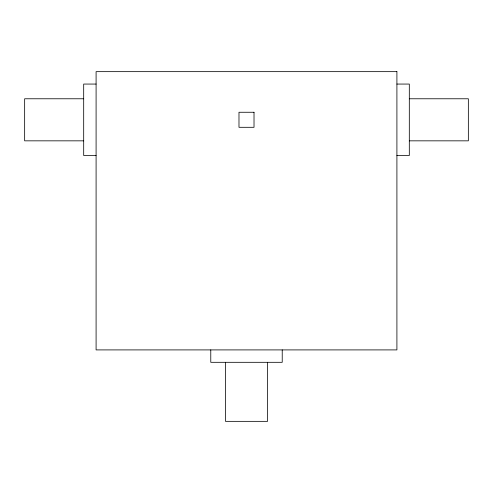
<?xml version="1.0" encoding="UTF-8"?>
<svg xmlns="http://www.w3.org/2000/svg" width="493" height="493" viewBox="0 0 493 493"><rect width="100%" height="100%" fill="white"/><g stroke="black" fill="none" stroke-linecap="round" stroke-linejoin="round"><path stroke-width="0.74" d="M96.092 84.063L83.687 84.063L83.687 155.505L96.092 155.505M396.908 84.063L409.313 84.063L409.313 155.505L396.908 155.505M83.687 98.773L24.65 98.773L24.65 140.838L83.687 140.838M409.313 98.773L468.35 98.773L468.35 140.838L409.313 140.838M282.224 349.907L282.224 362.312L210.776 362.312L210.776 349.907M267.557 362.312L267.557 421.349L225.492 421.349L225.492 362.312M396.908 71.651L96.092 71.651L96.092 349.907L396.908 349.907L396.908 71.651M254.018 112.262L238.982 112.262L238.982 127.305L254.018 127.305L254.018 112.262"/></g></svg>
